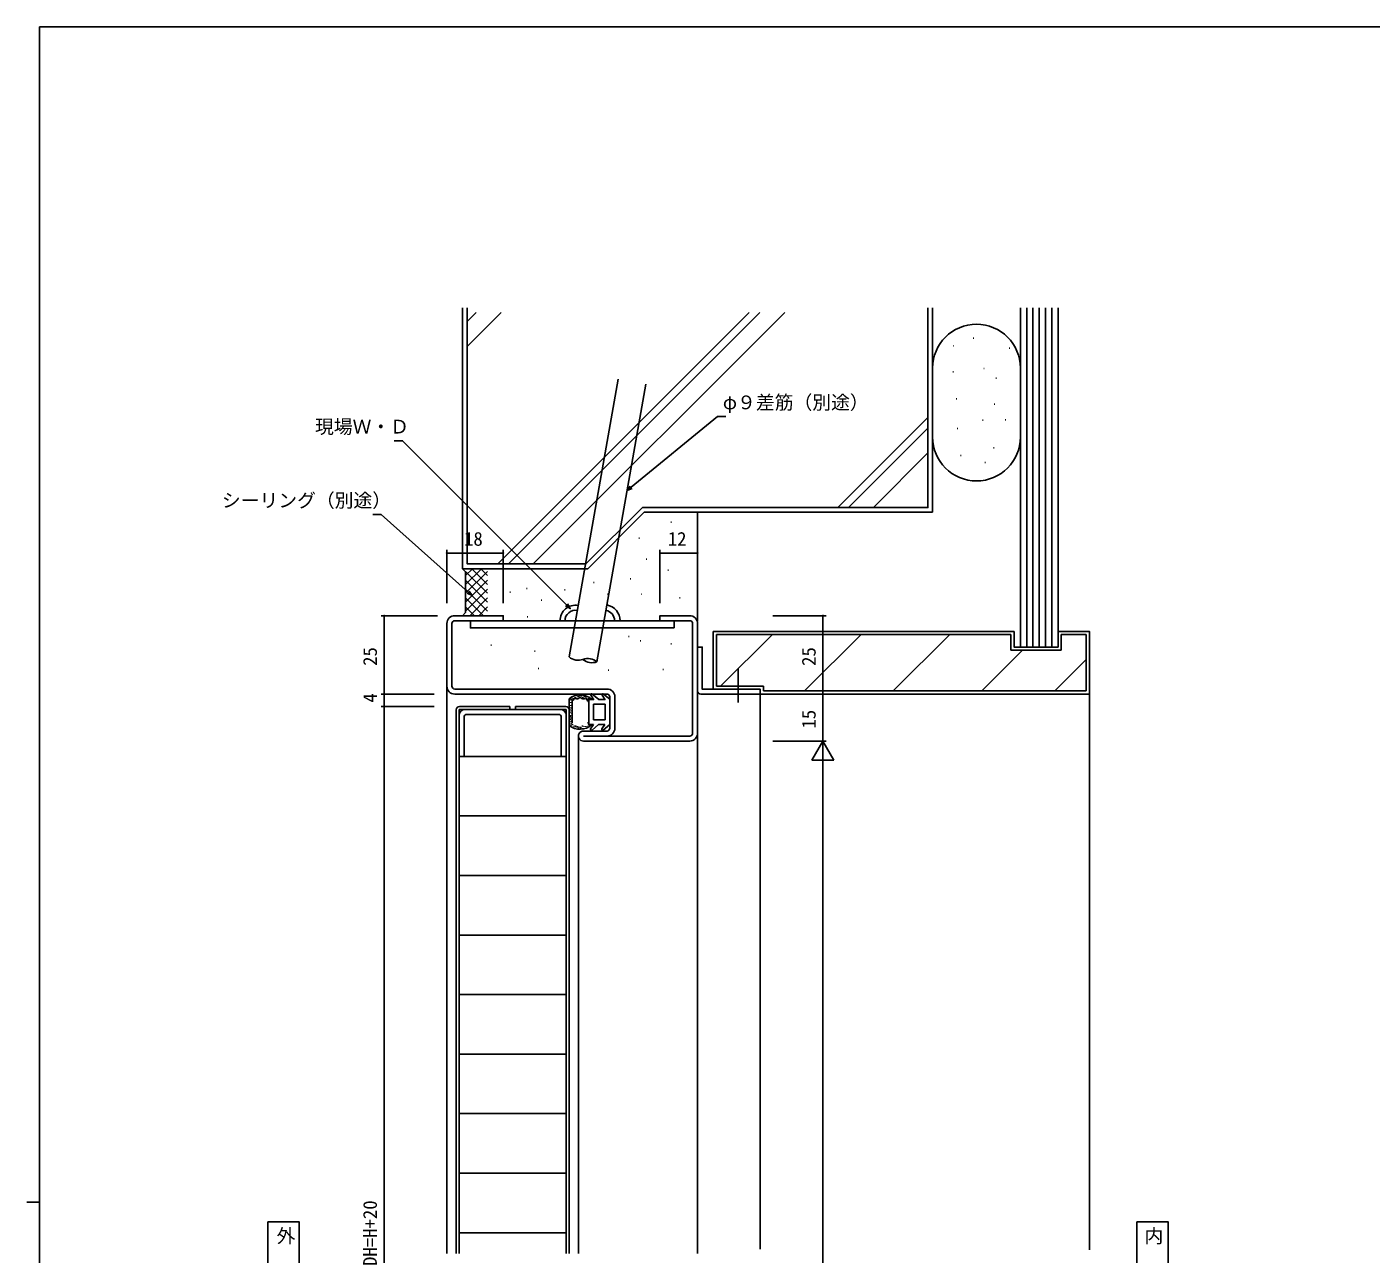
# Model space of a CAD drawing. Units: millimetres, scale not verified. Extents: x -1473 to 567, y -403 to 403.
# Drawn here: x -566.7 to -137.8, y 7.4 to 399 of the extents above; entities that cross this region are included whole.
import ezdxf
from ezdxf.enums import TextEntityAlignment as Align

# ---------------------------------------------------------------- set-up
doc = ezdxf.new("R2010")
doc.units = ezdxf.units.MM
doc.header["$LTSCALE"] = 2
for name, color, linetype in [('0-1_USER1', 3, 'Continuous'), ('0-2_YKK_11', 7, 'Continuous'), ('0-3_YKK_12', 2, 'Continuous'), ('0-4_YKK_13', 4, 'Continuous'), ('0-5_YKK_D', 6, 'Continuous'), ('0-6_YKK_ZWAK', 7, 'Continuous'), ('0-7_YSS_K', 3, 'Continuous')]:
    doc.layers.add(name, color=color, linetype=linetype)
doc.styles.add('ＭＳ ゴシック', font='')
doc.styles.get('ＭＳ ゴシック').set_extended_font_data('MS Gothic')

msp = doc.modelspace()

# ---------------------------------------------------------------- linework, layer by layer
at = {"layer": '0-1_USER1'}
for points in [[(-489.793, -2.343), (-489.793, 17.657), (-479.793, 17.657), (-479.793, -2.343)], [(-212.52, -2.343), (-212.52, 17.657), (-202.52, 17.657), (-202.52, -2.343)]]:
    msp.add_lwpolyline(points, close=True, dxfattribs=at)
at = {"layer": '0-2_YKK_11'}
for p, q in [((-432.7, 188.608), (-432.7, 208.608)), ((-431.1, 208.608), (-431.1, 188.608)), ((-354.3, 173.608), (-354.3, 208.608)), ((-352.7, 208.608), (-352.7, 173.608)), ((-430.2, 187.708), (-381.6, 187.708)), ((-381.6, 186.108), (-430.2, 186.108)), ((-380.7, 175.208), (-380.7, 185.208)), ((-379.1, 185.208), (-379.1, 175.208)), ((-426.8, 181.207), (-396.6, 181.208)), ((-428.8, 166.207), (-428.8, 179.207)), ((-397.1, 179.608), (-426.3, 179.607)), ((-394.6, 179.208), (-394.6, 166.208)), ((-389.1, 174.308), (-381.6, 174.308)), ((-389.1, 172.708), (-355.2, 172.708)), ((-355.2, 171.108), (-389.1, 171.108))]:
    msp.add_line(p, q, dxfattribs=at)
for points in [[(-430.2, 211.108), (-414.7, 211.108), (-414.7, 209.508), (-430.2, 209.508)], [(-355.2, 209.508), (-364.7, 209.508), (-364.7, 211.108), (-355.2, 211.108)], [(-351.7, 186.108), (-332.7, 186.108), (-332.7, 187.608), (-351.2, 187.608), (-351.2, 201.108), (-352.7, 201.108), (-352.7, 187.108)], [(-427.2, 178.707), (-427.2, 166.207), (-428.8, 166.207)], [(-394.6, 166.208), (-396.2, 166.208), (-396.2, 178.708)]]:
    msp.add_lwpolyline(points, dxfattribs=at)
for centre, radius, start, end in [((-430.2, 208.608), 2.5, 89.99998, 180.00002), ((-355.2, 208.608), 2.5, 360, 89.99998), ((-430.2, 208.608), 0.9, 89.99998, 180.00002), ((-355.2, 208.608), 0.9, 360, 89.99998), ((-430.2, 188.608), 2.5, 180.00002, 270), ((-430.2, 188.608), 0.9, 180.00002, 270), ((-381.6, 185.208), 2.5, 360, 89.99998), ((-381.6, 185.208), 0.9, 360, 89.99998), ((-351.7, 187.108), 1, 180.00002, 270), ((-426.8, 179.207), 2, 90.00055, 180.00054), ((-396.6, 179.208), 2, 0.00046, 90.00055), ((-426.3, 178.707), 0.9, 89.99998, 180.00054), ((-397.1, 178.708), 0.9, 0.00057, 89.99998), ((-389.1, 172.708), 1.6, 89.99998, 270), ((-381.6, 175.208), 0.9, 270, 360), ((-381.6, 175.208), 2.5, 270, 360), ((-355.2, 173.608), 0.9, 270, 360), ((-355.2, 173.608), 2.5, 270, 360)]:
    msp.add_arc(centre, radius, start, end, dxfattribs=at)
at = {"layer": '0-3_YKK_12'}
for p, q in [((-432.7, 7.607), (-432.7, 188.608)), ((-332.7, 186.108), (-332.7, 8.938)), ((-390.7, 7.607), (-390.7, 172.708)), ((-352.7, 7.607), (-352.7, 173.608))]:
    msp.add_line(p, q, dxfattribs=at)
at = {"layer": '0-4_YKK_13'}
for p, q in [((-339.7, 183.392), (-339.7, 194.242)), ((-393.7, 184.585), (-393.7, 176.099)), ((-393.404, 184.376), (-393.404, 184.576)), ((-392.903, 184.257), (-392.903, 184.457)), ((-392.795, 184.674), (-392.795, 184.874)), ((-392.318, 184.543), (-392.318, 184.743)), ((-391.781, 184.948), (-391.781, 185.148)), ((-391.4, 184.734), (-391.4, 184.934)), ((-391.066, 185.151), (-391.066, 185.351)), ((-390.648, 185.175), (-390.648, 185.375)), ((-390.505, 185.473), (-390.505, 185.673)), ((-389.968, 185.509), (-389.968, 185.709)), ((-389.825, 185.306), (-389.825, 185.506)), ((-389.324, 184.901), (-389.324, 185.101)), ((-389.217, 185.461), (-389.217, 185.661)), ((-388.803, 185.104), (-388.803, 185.304)), ((-388.24, 185.045), (-388.24, 185.245)), ((-388.064, 184.564), (-388.064, 184.764)), ((-387.736, 184.271), (-387.736, 184.471)), ((-387.36, 184.623), (-387.36, 184.823)), ((-385.828, 184.265), (-386.795, 185.711)), ((-384.347, 184.425), (-386.353, 186.108)), ((-382.228, 184.265), (-383.195, 185.711)), ((-380.747, 184.425), (-382.753, 186.108)), ((-429.7, 7.607), (-429.7, 181.108)), ((-428.8, 181.207), (-412.6, 181.207)), ((-428.8, 7.607), (-428.8, 181.207)), ((-428.7, 182.108), (-412.6, 182.108)), ((-412.6, 181.207), (-412.6, 182.108)), ((-410.8, 182.108), (-410.8, 181.207)), ((-410.8, 182.108), (-394.7, 182.108)), ((-410.8, 181.207), (-394.6, 181.207)), ((-394.6, 7.607), (-394.6, 181.207)), ((-393.7, 7.607), (-393.7, 181.108)), ((-393.666, 183.946), (-393.666, 184.146)), ((-393.381, 180.21), (-393.381, 180.41)), ((-393.309, 180.942), (-393.309, 181.142)), ((-393.291, 183.266), (-393.291, 183.466)), ((-393.22, 182.354), (-393.22, 182.554)), ((-393.166, 181.764), (-393.166, 181.964)), ((-393.023, 181.335), (-393.023, 181.535)), ((-393.006, 184.07), (-393.006, 184.27)), ((-392.97, 180.656), (-392.97, 180.856)), ((-392.827, 182.426), (-392.827, 182.626)), ((-392.7, 176.823), (-392.7, 183.862)), ((-392.557, 184.137), (-392.557, 184.337)), ((-387.4, 184.342), (-387.4, 180.342)), ((-385.834, 184.342), (-387.4, 184.342)), ((-387.4, 176.342), (-387.4, 180.342)), ((-385.9, 182.842), (-385.9, 180.342)), ((-382.2, 182.842), (-385.9, 182.842)), ((-385.9, 177.842), (-385.9, 180.342)), ((-384.3, 184.342), (-384.347, 184.425)), ((-382.234, 184.342), (-384.3, 184.342)), ((-382.2, 180.342), (-382.2, 182.842)), ((-382.2, 180.342), (-382.2, 177.842)), ((-380.7, 184.342), (-380.747, 184.425)), ((-380.7, 180.438), (-380.7, 184.342)), ((-380.7, 180.438), (-380.7, 176.342)), ((-393.547, 176.36), (-393.547, 176.56)), ((-393.399, 177.868), (-393.399, 178.068)), ((-393.345, 178.941), (-393.345, 179.141)), ((-393.202, 179.209), (-393.202, 179.409)), ((-393.202, 177.135), (-393.202, 177.335)), ((-393.131, 178.136), (-393.131, 178.336)), ((-393.113, 178.583), (-393.113, 178.783)), ((-392.998, 176.455), (-392.998, 176.655)), ((-392.97, 179.87), (-392.97, 180.07)), ((-392.916, 177.421), (-392.916, 177.621)), ((-392.915, 176.109), (-392.915, 176.309)), ((-392.616, 176.3), (-392.616, 176.5)), ((-392.175, 175.775), (-392.175, 175.975)), ((-391.71, 175.835), (-391.71, 176.035)), ((-391.471, 175.799), (-391.471, 175.999)), ((-390.97, 175.668), (-390.97, 175.868)), ((-389.396, 175.823), (-389.396, 176.023)), ((-388.087, 175.697), (-388.087, 175.897)), ((-387.466, 176.025), (-387.466, 176.225)), ((-385.919, 176.342), (-387.4, 176.342)), ((-385.919, 176.342), (-386.821, 174.995)), ((-384.3, 176.342), (-386.379, 174.598)), ((-382.2, 177.842), (-385.9, 177.842)), ((-382.319, 176.342), (-384.3, 176.342)), ((-382.319, 176.342), (-383.221, 174.995)), ((-380.7, 176.342), (-382.779, 174.598)), ((-391.698, 175.561), (-391.698, 175.761)), ((-391.102, 175.394), (-391.102, 175.594)), ((-390.708, 175.262), (-390.708, 175.462)), ((-390.517, 175.465), (-390.517, 175.665)), ((-389.944, 175.25), (-389.944, 175.45)), ((-389.921, 175.429), (-389.921, 175.629)), ((-389.312, 175.06), (-389.312, 175.26)), ((-389.229, 175.596), (-389.229, 175.796)), ((-388.897, 175.591), (-388.897, 175.791)), ((-388.475, 175.638), (-388.475, 175.838)), ((-428.8, 166.207), (-394.6, 166.207)), ((-428.8, 147.207), (-394.6, 147.207)), ((-428.8, 128.207), (-394.6, 128.207)), ((-428.8, 109.207), (-394.6, 109.207)), ((-428.8, 90.207), (-394.6, 90.207)), ((-428.8, 71.207), (-394.6, 71.207)), ((-428.8, 52.207), (-394.6, 52.207)), ((-428.8, 33.207), (-394.6, 33.207)), ((-428.8, 14.207), (-394.6, 14.207))]:
    msp.add_line(p, q, dxfattribs=at)
msp.add_lwpolyline([(-360.2, 207.208), (-360.2, 209.508), (-425.2, 209.508), (-425.2, 207.208)], close=True, dxfattribs=at)
msp.add_lwpolyline([(-387.811, 183.918), (-388.002, 184.311), (-388.23, 184.602), (-388.528, 184.689), (-388.894, 184.603), (-389.279, 184.547), (-389.632, 184.697), (-389.95, 184.944), (-390.25, 185.037), (-390.879, 184.618), (-391.254, 184.56), (-391.648, 184.665), (-391.984, 184.69), (-392.212, 184.454), (-392.413, 184.1), (-392.7, 183.862)], dxfattribs=at)
for centre, radius, start, end in [((-390.2, 180.342), 5.5, 46.65824, 129.51963), ((-386.546, 185.878), 0.3, 49.99756, 213.78886), ((-382.946, 185.878), 0.3, 49.99756, 213.78886), ((-428.7, 181.108), 1, 90, 180), ((-394.7, 181.108), 1, 0, 90), ((-390.2, 180.342), 4.3, 49.37051, 56.2499), ((-390.2, 180.342), 5.5, 230.48036, 313.34175), ((-390.2, 180.342), 4.3, 303.7499, 310.62928), ((-386.571, 174.828), 0.3, 146.21114, 310.00244), ((-382.971, 174.828), 0.3, 146.21114, 310.00244)]:
    msp.add_arc(centre, radius, start, end, dxfattribs=at)
at = {"layer": '0-5_YKK_D'}
for p, q in [((-432.7, 215.108), (-432.7, 232.108)), ((-414.7, 215.108), (-414.7, 232.108)), ((-364.7, 215.108), (-364.7, 232.108)), ((-432.7, 231.108), (-414.7, 231.108)), ((-364.7, 231.108), (-352.7, 231.108)), ((-435.7, 211.108), (-453.7, 211.108)), ((-452.7, 211.108), (-452.7, 186.108)), ((-328.7, 211.108), (-311.7, 211.108)), ((-312.7, 211.108), (-312.7, 186.108)), ((-436.7, 186.108), (-453.7, 186.108)), ((-452.7, 186.108), (-452.7, 182.108)), ((-328.7, 186.108), (-311.7, 186.108)), ((-328.7, 186.108), (-311.7, 186.108)), ((-312.7, 171.108), (-312.7, 186.108)), ((-436.7, 182.108), (-453.7, 182.108)), ((-452.7, -167.893), (-452.7, 182.108)), ((-328.7, 171.108), (-311.7, 171.108)), ((-328.7, 171.108), (-311.7, 171.108)), ((-312.7, 171.108), (-316.2, 165.046)), ((-312.7, 171.108), (-309.2, 165.046)), ((-312.7, 171.108), (-312.7, 158.983)), ((-316.2, 165.046), (-309.2, 165.046)), ((-312.7, 164.108), (-312.7, -151.893))]:
    msp.add_line(p, q, dxfattribs=at)
for points in [[(-375.205, 251.02), (-373.891, 252.098), (-346.384, 274.646), (-343.684, 274.646)], [(-393.317, 213.363), (-394.518, 214.566), (-446.812, 266.92), (-449.512, 266.92)], [(-373.602, 251.745), (-375.205, 251.02), (-374.18, 252.45)], [(-424.614, 217.507), (-425.884, 218.638), (-453.662, 243.38), (-456.362, 243.38)], [(-425.581, 218.978), (-424.614, 217.507), (-426.187, 218.298)], [(-394.196, 214.888), (-393.317, 213.363), (-394.84, 214.244)]]:
    msp.add_lwpolyline(points, dxfattribs=at)
for centre, start, end in [((-432.7, 231.108), 0, 180), ((-432.7, 231.108), 180, 0), ((-414.7, 231.108), 0, 180), ((-414.7, 231.108), 180, 0), ((-364.7, 231.108), 0, 180), ((-364.7, 231.108), 180, 0), ((-352.7, 231.108), 0, 180), ((-352.7, 231.108), 180, 0), ((-452.7, 211.108), 90, 270), ((-452.7, 211.108), 270, 90), ((-312.7, 211.108), 90, 270), ((-312.7, 211.108), 270, 90), ((-452.7, 186.108), 90, 270), ((-452.7, 186.108), 270, 90), ((-312.7, 186.108), 90, 270), ((-312.7, 186.108), 90, 270), ((-312.7, 186.108), 270, 90), ((-312.7, 186.108), 270, 90), ((-452.7, 182.108), 90, 270), ((-452.7, 182.108), 90, 270), ((-452.7, 182.108), 270, 90), ((-452.7, 182.108), 270, 90)]:
    msp.add_arc(centre, 0.106, start, end, dxfattribs=at)
at = {"layer": '0-6_YKK_ZWAK'}
for p, q in [((537.3, 399), (-562.7, 399)), ((-562.7, -351), (-562.7, 399)), ((-566.7, 24), (-562.7, 24))]:
    msp.add_line(p, q, dxfattribs=at)
at = {"layer": '0-7_YSS_K'}
for p, q in [((-427.7, 226.108), (-427.7, 309.36)), ((-426.2, 309.36), (-426.2, 227.608)), ((-279.2, 245.608), (-279.2, 309.36)), ((-277.7, 309.36), (-277.7, 244.108)), ((-249.697, 201.108), (-249.697, 309.36)), ((-247.697, 201.108), (-247.697, 309.36)), ((-245.697, 201.108), (-245.697, 309.36)), ((-243.697, 201.108), (-243.697, 309.36)), ((-241.697, 201.108), (-241.697, 309.36)), ((-239.697, 201.108), (-239.697, 309.36)), ((-237.697, 201.108), (-237.697, 309.36)), ((-426.2, 304.966), (-423.307, 307.86)), ((-426.2, 297.047), (-415.387, 307.86)), ((-416.443, 227.608), (-336.191, 307.86)), ((-413.049, 227.608), (-332.797, 307.86)), ((-405.129, 227.608), (-324.877, 307.86)), ((-271.089, 297.232), (-270.889, 297.232)), ((-264.756, 299.695), (-264.556, 299.695)), ((-253.321, 296.528), (-253.121, 296.528)), ((-277.7, 268.112), (-277.7, 290.112)), ((-271.265, 288.964), (-271.065, 288.964)), ((-261.413, 290.019), (-261.213, 290.019)), ((-249.7, 290.112), (-249.7, 268.112)), ((-393.703, 197.945), (-378.075, 286.575)), ((-384.84, 196.382), (-369.212, 285.012)), ((-257.543, 286.853), (-257.343, 286.853)), ((-270.209, 280.343), (-270.009, 280.343)), ((-258.071, 278.584), (-257.871, 278.584)), ((-307.933, 245.608), (-279.2, 274.341)), ((-304.539, 245.608), (-279.2, 270.947)), ((-269.857, 270.844), (-269.657, 270.844)), ((-261.765, 273.483), (-261.565, 273.483)), ((-254.552, 273.658), (-254.352, 273.658)), ((-296.62, 245.608), (-279.2, 263.027)), ((-268.802, 262.224), (-268.602, 262.224)), ((-258.246, 264.686), (-258.046, 264.686)), ((-261.061, 259.937), (-260.861, 259.937)), ((-388.321, 227.608), (-370.321, 245.608)), ((-279.2, 245.608), (-370.321, 245.608)), ((-387.7, 226.108), (-369.7, 244.108)), ((-369.7, 244.108), (-277.7, 244.108)), ((-361.209, 240.978), (-361.009, 240.978)), ((-352.7, 209.508), (-352.7, 244.108)), ((-371.448, 235.859), (-371.248, 235.859)), ((-426.2, 227.608), (-388.627, 227.608)), ((-369.121, 229.11), (-368.921, 229.11)), ((-427.7, 226.108), (-387.7, 226.108)), ((-427.7, 226.108), (-426.7, 225.108)), ((-426.7, 221.078), (-421.671, 226.108)), ((-426.7, 223.907), (-424.499, 226.108)), ((-426.7, 225.25), (-419.7, 218.25)), ((-426.7, 218.25), (-419.7, 225.25)), ((-426.7, 225.108), (-426.7, 212.108)), ((-424.729, 226.108), (-419.7, 221.078)), ((-421.901, 226.108), (-419.7, 223.907)), ((-416.2, 226.108), (-404.2, 226.108)), ((-362.14, 225.619), (-361.94, 225.619)), ((-426.7, 222.421), (-419.7, 215.421)), ((-426.7, 215.421), (-419.7, 222.421)), ((-426.7, 219.593), (-419.7, 212.593)), ((-426.7, 212.593), (-419.7, 219.593)), ((-407.287, 219.801), (-407.087, 219.801)), ((-395.185, 219.336), (-394.985, 219.336)), ((-385.877, 221.663), (-385.677, 221.663)), ((-374.241, 222.827), (-374.041, 222.827)), ((-426.7, 216.765), (-421.043, 211.108)), ((-425.357, 211.108), (-419.7, 216.765)), ((-412.639, 218.638), (-412.439, 218.638)), ((-402.632, 216.078), (-402.432, 216.078)), ((-381.455, 217.939), (-381.255, 217.939)), ((-370.75, 217.939), (-370.55, 217.939)), ((-358.416, 216.776), (-358.216, 216.776)), ((-427.7, 211.108), (-426.7, 212.108)), ((-426.7, 213.936), (-423.872, 211.108)), ((-422.528, 211.108), (-419.7, 213.936)), ((-407.054, 210.725), (-406.854, 210.725)), ((-347.697, 206.108), (-347.697, 187.608)), ((-251.697, 206.108), (-347.697, 206.108)), ((-418.69, 201.649), (-418.49, 201.649)), ((-374.706, 204.442), (-374.506, 204.442)), ((-370.983, 203.046), (-370.783, 203.046)), ((-361.209, 202.115), (-361.009, 202.115)), ((-346.697, 205.108), (-346.697, 188.608)), ((-252.697, 205.108), (-346.697, 205.108)), ((-345.334, 188.608), (-328.834, 205.108)), ((-318.549, 187.108), (-300.549, 205.108)), ((-290.265, 187.108), (-272.265, 205.108)), ((-252.697, 205.108), (-252.697, 200.108)), ((-236.697, 205.108), (-236.697, 200.108)), ((-228.697, 205.108), (-236.697, 205.108)), ((-228.697, 205.108), (-228.697, 187.108)), ((-404.727, 199.788), (-404.527, 199.788)), ((-261.981, 187.108), (-248.981, 200.108)), ((-236.697, 200.108), (-252.697, 200.108)), ((-403.563, 194.202), (-403.363, 194.202)), ((-381.222, 193.737), (-381.022, 193.737)), ((-363.769, 193.97), (-363.569, 193.97)), ((-238.697, 187.108), (-228.697, 197.108)), ((-332.7, 187.608), (-347.697, 187.608)), ((-332.7, 187.608), (-332.7, 186.108)), ((-331.697, 187.108), (-228.697, 187.108)), ((-227.697, 186.108), (-227.697, 8.764))]:
    msp.add_line(p, q, dxfattribs=at)
for points in [[(-426.2, 307.86), (-426.2, 227.608), (-388.321, 227.608), (-370.321, 245.608), (-279.2, 245.608), (-279.2, 307.86)], [(-426.2, 307.86), (-426.2, 227.608), (-388.321, 227.608), (-370.321, 245.608), (-279.2, 245.608), (-279.2, 307.86)], [(-332.7, 186.108), (-227.697, 186.108), (-227.697, 206.108), (-237.697, 206.108)], [(-237.697, 201.108), (-251.697, 201.108), (-251.697, 206.108)], [(-331.697, 187.108), (-331.697, 188.608), (-346.697, 188.608)]]:
    msp.add_lwpolyline(points, dxfattribs=at)
for centre, radius, start, end in [((-263.7, 290.112), 14, 0, 180), ((-263.7, 268.112), 14, 180, 0), ((-382.525, 209.508), 5.096, 0, 80.00007), ((-391.664, 209.508), 4.92, 80.00007, 180), ((-391.664, 209.508), 3.332, 80.00007, 180), ((-382.525, 209.508), 3.334, 0, 80.00007), ((-390.81, 201.392), 4.5, 230.00002, 289.99998), ((-387.732, 192.935), 4.5, 49.99998, 110.00002), ((-386.379, 200.61), 4.5, 229.99998, 290.00002)]:
    msp.add_arc(centre, radius, start, end, dxfattribs=at)

# ---------------------------------------------------------------- texts
at = {"layer": '0-1_USER1', "style": 'ＭＳ ゴシック'}
for s, p in [('外', (-487.033, 9.657)), ('内', (-210.08, 9.657))]:
    msp.add_text(s, height=4.399, dxfattribs=at).set_placement(p, align=Align.BOTTOM_LEFT)
at = {"layer": '0-5_YKK_D', "style": 'ＭＳ ゴシック'}
for s, p in [('φ９差筋（別途）', (-344.644, 275.646)), ('現場Ｗ・Ｄ', (-474.777, 267.92)), ('シーリング（別途）', (-504.486, 244.38)), ('18', (-427.22, 232.108)), ('12', (-362.22, 232.108))]:
    msp.add_text(s, height=4.399, dxfattribs=at).set_placement(p, align=Align.BOTTOM_LEFT)
for s, p in [('25', (-453.7, 195.088)), ('25', (-313.7, 195.088)), ('4', (-453.7, 183.358)), ('15', (-313.7, 175.088)), ('DH=H+20', (-453.7, 3.587))]:
    msp.add_text(s, height=4.399, rotation=90, dxfattribs=at).set_placement(p, align=Align.BOTTOM_LEFT)

doc.saveas('drawing.dxf')
